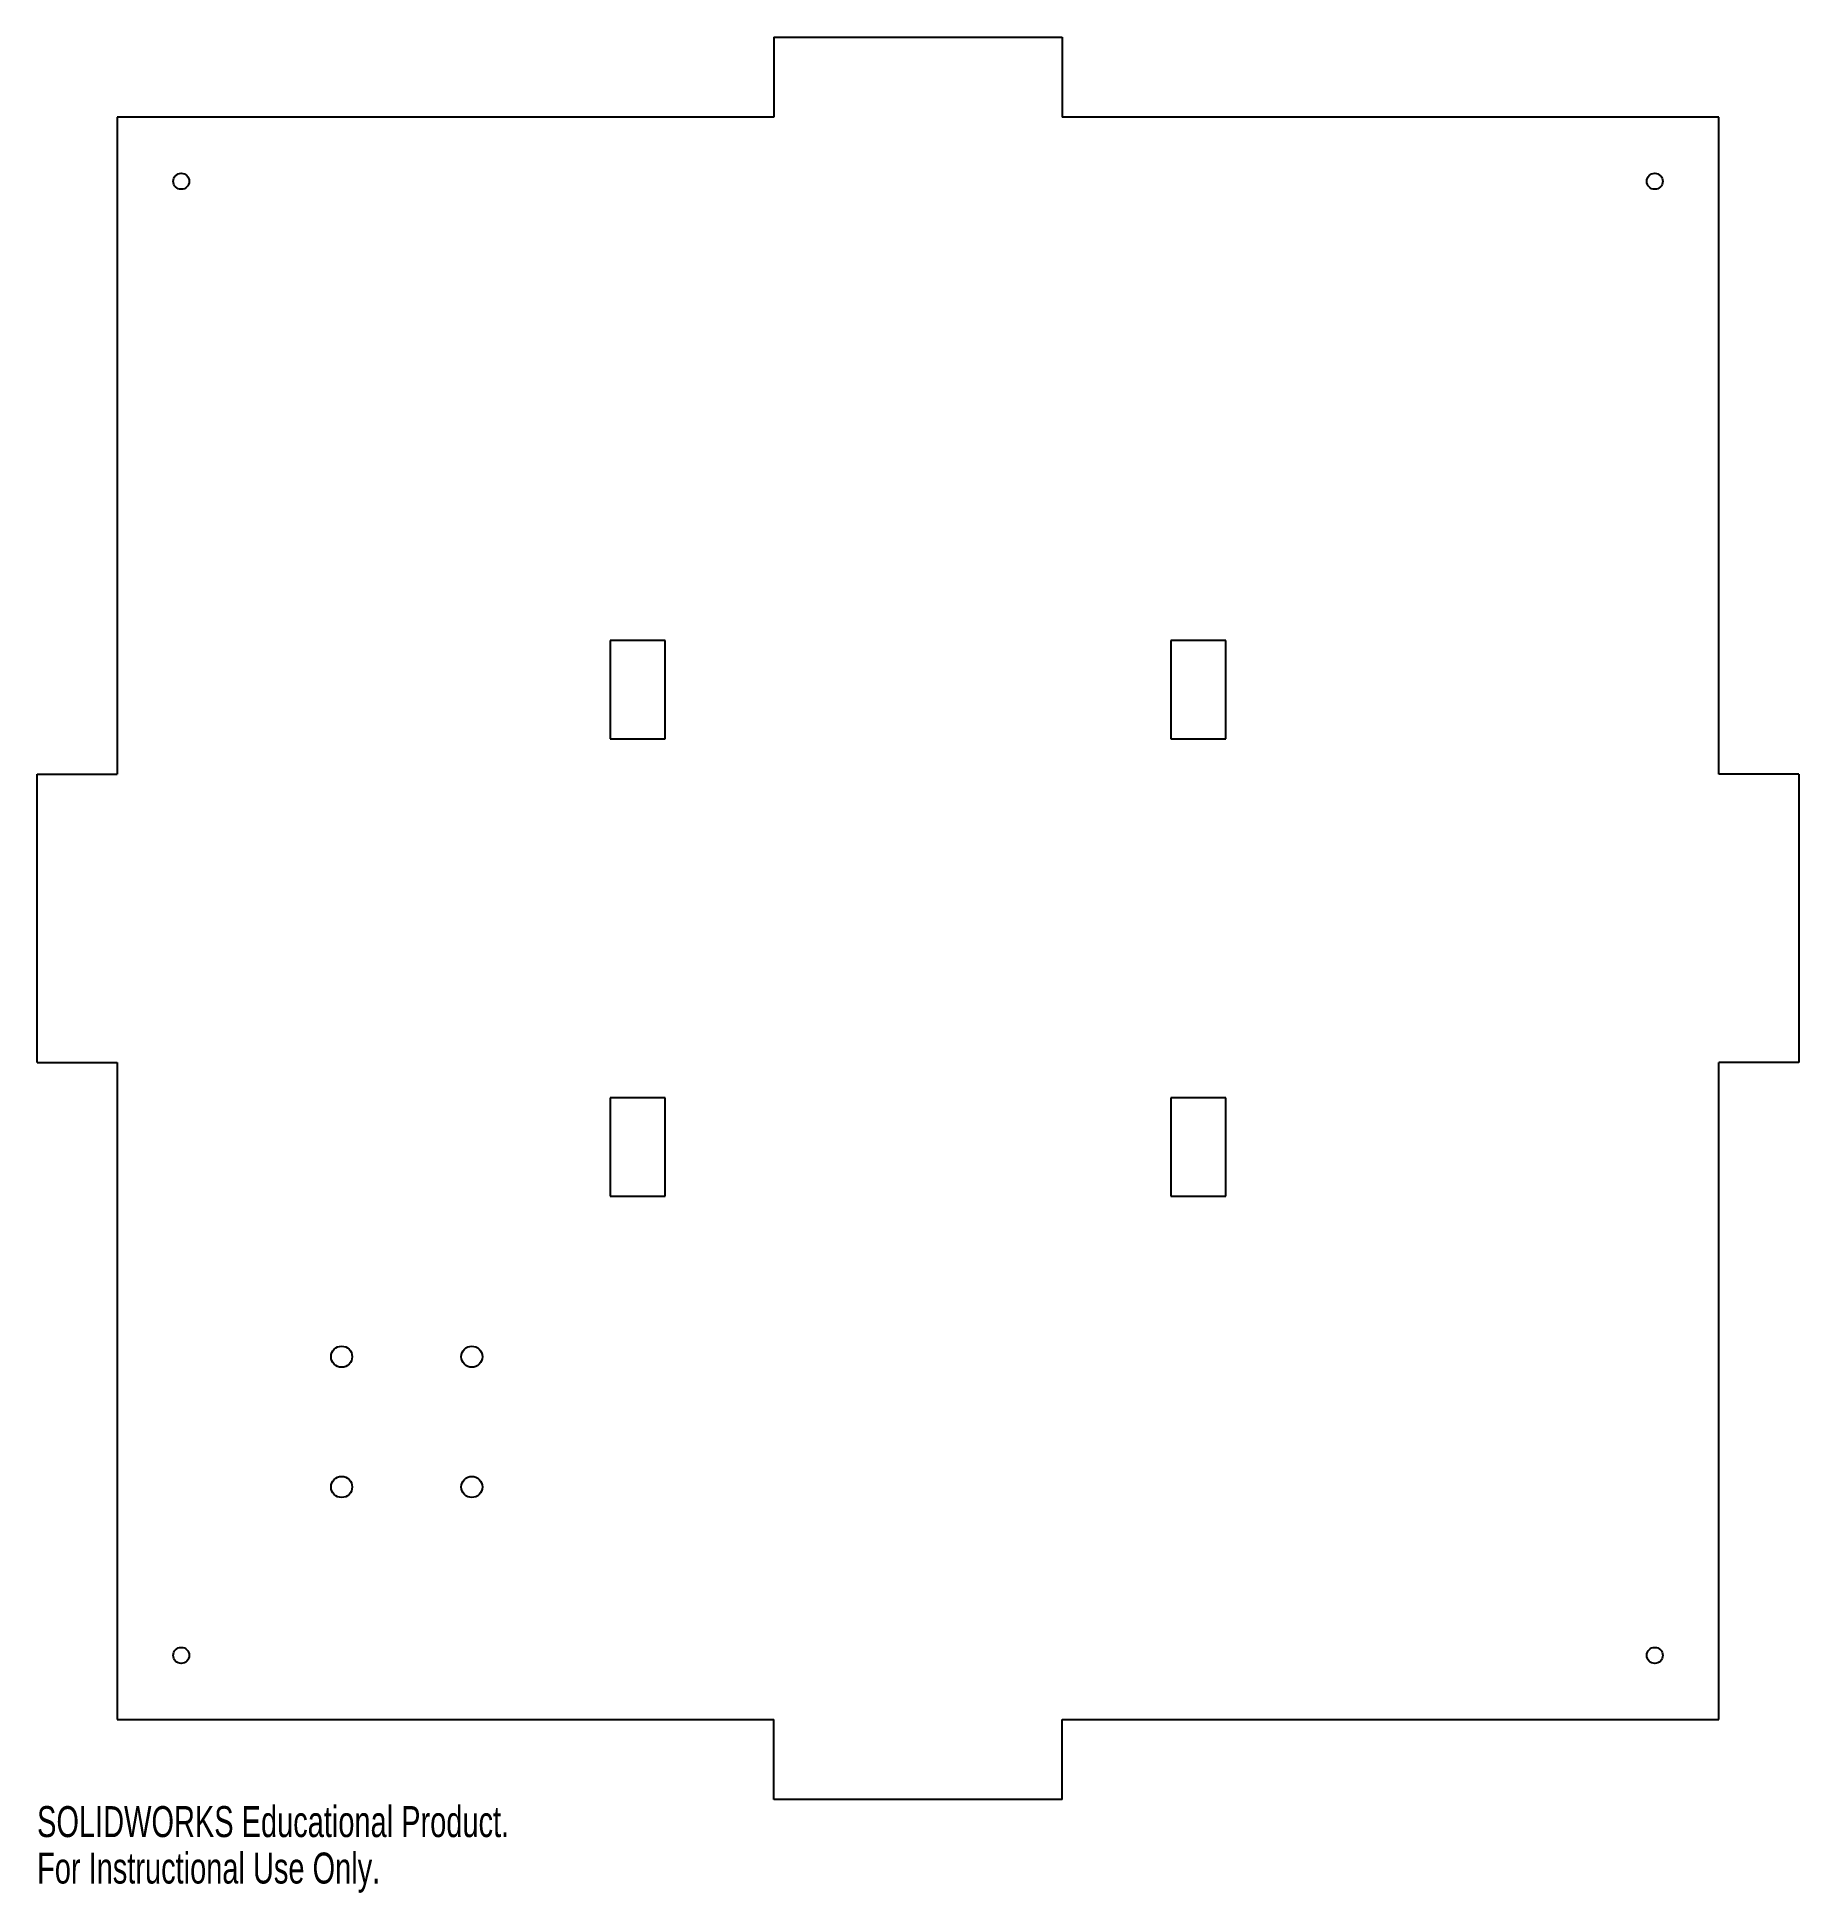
# Model space of a CAD drawing. Header units: millimetres. Extents: x -138 to 138, y -152 to 138.
import ezdxf

# ---------------------------------------------------------------- set-up
doc = ezdxf.new("R2010")
doc.units = ezdxf.units.MM
doc.styles.add('SLDTEXTSTYLE0', font='TXT', dxfattribs={"width": 0.7})

msp = doc.modelspace()

# ---------------------------------------------------------------- linework, layer by layer
at = {"color": 7, "linetype": 'Continuous', "lineweight": 25}
for p, q in [((-22.5, 137.5), (22.5, 137.5)), ((-22.5, 137.5), (-22.5, 125)), ((22.5, 137.5), (22.5, 125)), ((-22.5, 125), (-125, 125)), ((-125, 125), (-125, 22.5)), ((125, 125), (22.5, 125)), ((125, 22.5), (125, 125)), ((-39.45, 43.35), (-48.05, 43.35)), ((-48.05, 43.35), (-48.05, 28)), ((-39.45, 28), (-39.45, 43.35)), ((48.05, 43.35), (39.45, 43.35)), ((39.45, 43.35), (39.45, 28)), ((48.05, 28), (48.05, 43.35)), ((-48.05, 28), (-39.45, 28)), ((39.45, 28), (48.05, 28)), ((-137.5, 22.5), (-125, 22.5)), ((-137.5, -22.5), (-137.5, 22.5)), ((137.5, 22.5), (125, 22.5)), ((137.5, 22.5), (137.5, -22.5)), ((-137.5, -22.5), (-125, -22.5)), ((-125, -22.5), (-125, -125)), ((125, -125), (125, -22.5)), ((137.5, -22.5), (125, -22.5)), ((-39.45, -28), (-48.05, -28)), ((-48.05, -28), (-48.05, -43.35)), ((-39.45, -43.35), (-39.45, -28)), ((48.05, -28), (39.45, -28)), ((39.45, -28), (39.45, -43.35)), ((48.05, -43.35), (48.05, -28)), ((-48.05, -43.35), (-39.45, -43.35)), ((39.45, -43.35), (48.05, -43.35)), ((-125, -125), (-22.5, -125)), ((-22.5, -137.5), (-22.5, -125)), ((22.5, -137.5), (22.5, -125)), ((22.5, -125), (125, -125)), ((22.5, -137.5), (-22.5, -137.5))]:
    msp.add_line(p, q, dxfattribs=at)
for centre, radius in [((-115, 115), 1.25), ((115, 115), 1.25), ((-89.97, -68.4), 1.65), ((-69.64, -68.4), 1.65), ((-89.97, -88.72), 1.65), ((-69.64, -88.72), 1.65), ((-115, -115), 1.25), ((115, -115), 1.25)]:
    msp.add_circle(centre, radius, dxfattribs=at)

# ---------------------------------------------------------------- texts
at = {"color": 7, "linetype": 'Continuous', "char_height": 4.8336, "attachment_point": 1, "style": 'SLDTEXTSTYLE0'}
for s, insert in [('SOLIDWORKS Educational Product.', (-137.5, -138.52)), ('For Instructional Use Only.', (-137.5, -145.77))]:
    msp.add_mtext(s, dxfattribs=dict(at, insert=insert))

doc.saveas('drawing.dxf')
